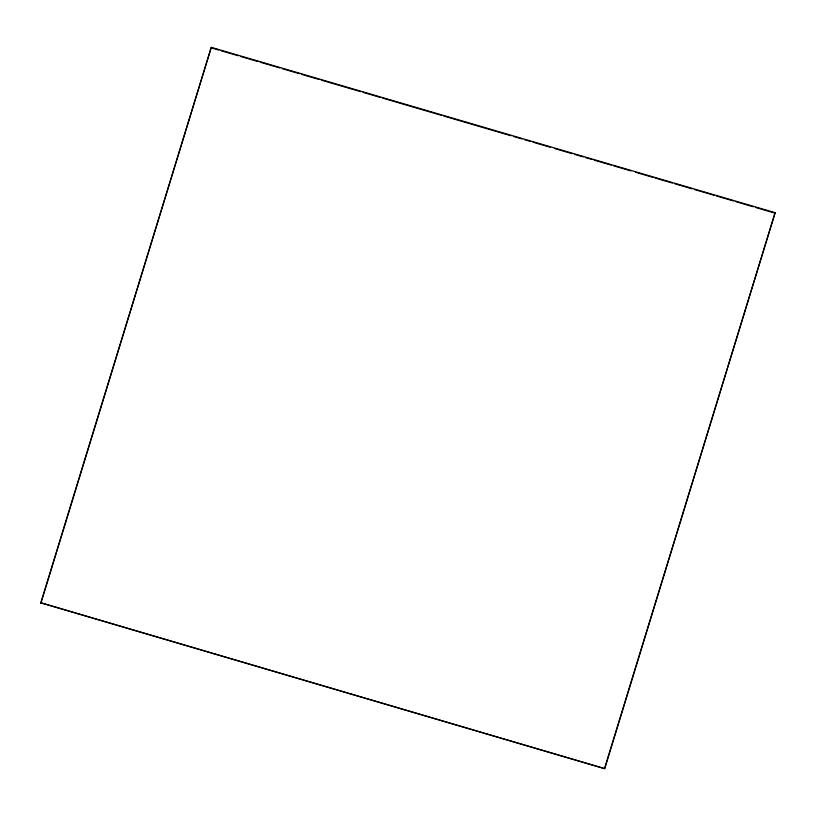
<?xml version="1.0" encoding="UTF-8"?>
<svg xmlns="http://www.w3.org/2000/svg" width="816" height="816" viewBox="0 0 816 816"><rect width="100%" height="100%" fill="white"/><g stroke="black" fill="none" stroke-linecap="round" stroke-linejoin="round"><path stroke-width="1.22" d="M40.8 602.789L211.283 47.348L775.129 212.68L604.717 768.652L40.8 602.789L604.717 768.652M40.871 603.32L211.283 47.348M604.656 768.111L775.129 212.68M212.568 48.246L218.688 50.041M221.136 50.755L238.262 55.774M240.7 56.488L257.825 61.516M260.273 62.23L279.847 67.963M282.285 68.687L299.411 73.705M301.859 74.419L318.985 79.448M321.433 80.162L360.57 91.637M363.018 92.351L380.134 97.379M382.582 98.093L441.293 115.301M443.741 116.025L511.01 135.752M513.458 136.466L522.016 138.975M524.464 139.689L530.584 141.484M533.021 142.198L550.147 147.227M555.043 148.655L572.169 153.673M574.607 154.397L583.175 156.907M585.623 157.621L591.733 159.416M594.181 160.13L611.306 165.158M613.754 165.872L630.87 170.891M635.766 172.329L652.892 177.347M655.34 178.061L672.455 183.08M674.903 183.804L692.029 188.822M694.477 189.536L714.041 195.279M716.489 195.993L733.615 201.011M736.063 201.736L753.188 206.754M755.626 207.468L775.2 213.211"/></g></svg>
